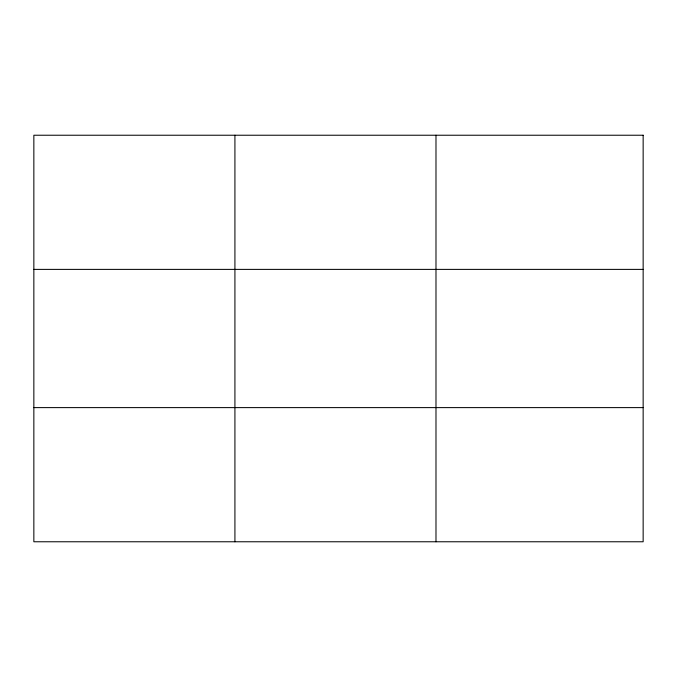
<?xml version="1.0" encoding="UTF-8"?>
<svg xmlns="http://www.w3.org/2000/svg" width="677" height="677" viewBox="0 0 677 677"><rect width="100%" height="100%" fill="white"/><g stroke="black" fill="none" stroke-linecap="round" stroke-linejoin="round"><path stroke-width="1.02" d="M234.919 135.231L234.919 541.769M435.988 135.231L435.988 541.769M33.85 269.387L643.15 269.387M33.85 407.613L643.15 407.613M643.15 135.231L643.15 541.769L33.85 541.769L33.85 135.231L643.15 135.231"/></g></svg>
